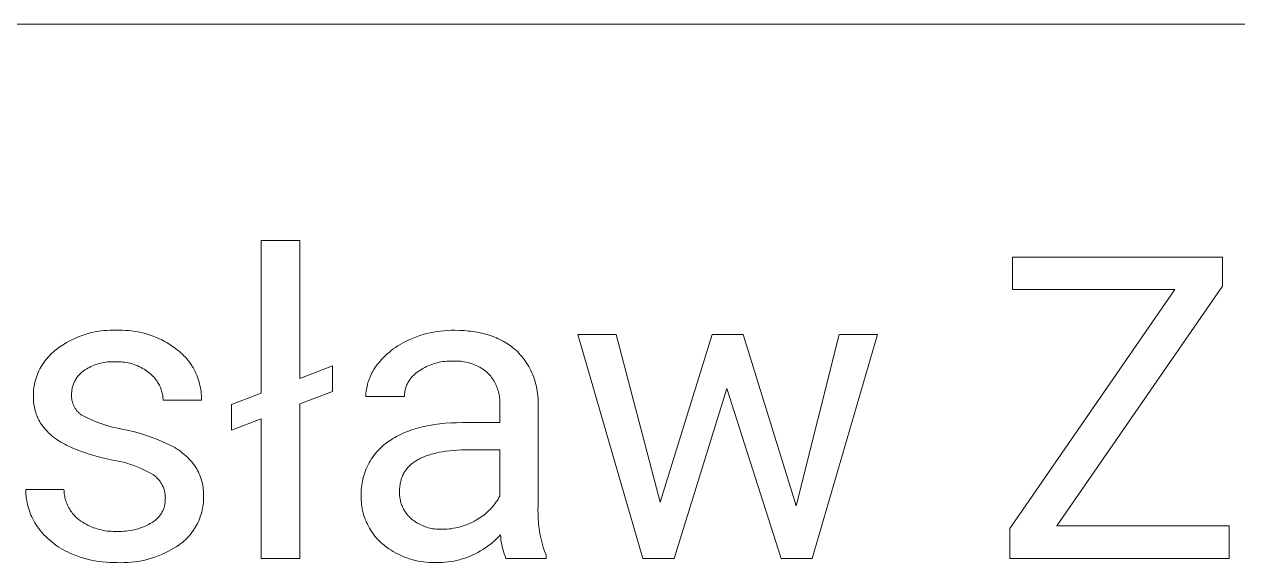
# Model space of a CAD drawing. Header units: millimetres. Extents: x 0 to 4468, y 0 to 3122.
# Drawn here: x 3385.7 to 3556.3, y 423.9 to 499.5 of the extents above; entities that cross this region are included whole.
import ezdxf

# ---------------------------------------------------------------- set-up
doc = ezdxf.new("R2010")
doc.units = ezdxf.units.MM
doc.header["$MEASUREMENT"] = 0
doc.layers.add('Domyślny', color=7, linetype='Continuous', true_color=0x000000)

msp = doc.modelspace()

# ---------------------------------------------------------------- linework, layer by layer
at = {"layer": 'Domyślny', "color": 18, "lineweight": 15, "true_color": 0x000000}
for p, q in [((4464.07, 499.5), (2779.7, 499.5)), ((3419.02, 447.7), (3419.02, 469.15)), ((3419.02, 469.15), (3424.42, 469.15)), ((3424.42, 469.15), (3424.42, 449.77)), ((3524.62, 462.26), (3524.62, 466.82)), ((3524.62, 466.82), (3554.12, 466.82)), ((3554.12, 466.82), (3554.12, 462.76)), ((3524.25, 428.7), (3547.43, 462.26)), ((3547.43, 462.26), (3524.62, 462.26)), ((3554.12, 462.76), (3530.84, 429.07)), ((3392.42, 455.22), (3392.8, 455.41)), ((3392.8, 455.41), (3393.19, 455.58)), ((3393.19, 455.58), (3393.59, 455.73)), ((3393.59, 455.73), (3393.99, 455.88)), ((3393.99, 455.88), (3394.4, 456.01)), ((3394.4, 456.01), (3394.81, 456.12)), ((3394.81, 456.12), (3395.22, 456.23)), ((3395.22, 456.23), (3395.64, 456.31)), ((3395.64, 456.31), (3396.06, 456.39)), ((3396.06, 456.39), (3396.48, 456.45)), ((3396.48, 456.45), (3396.91, 456.5)), ((3396.91, 456.5), (3397.33, 456.53)), ((3397.33, 456.53), (3397.76, 456.55)), ((3397.76, 456.55), (3398.19, 456.55)), ((3398.19, 456.55), (3398.61, 456.54)), ((3398.61, 456.54), (3399.05, 456.55)), ((3399.05, 456.55), (3399.5, 456.55)), ((3399.5, 456.55), (3399.94, 456.53)), ((3399.94, 456.53), (3400.38, 456.5)), ((3400.38, 456.5), (3400.82, 456.45)), ((3400.82, 456.45), (3401.26, 456.39)), ((3401.26, 456.39), (3401.69, 456.32)), ((3401.69, 456.32), (3402.13, 456.23)), ((3402.13, 456.23), (3402.55, 456.12)), ((3402.55, 456.12), (3402.98, 456)), ((3402.98, 456), (3403.4, 455.86)), ((3403.4, 455.86), (3403.82, 455.72)), ((3403.82, 455.72), (3404.23, 455.55)), ((3404.23, 455.55), (3404.63, 455.38)), ((3404.63, 455.38), (3405.03, 455.19)), ((3439.91, 455.26), (3440.37, 455.45)), ((3440.37, 455.45), (3440.83, 455.63)), ((3440.83, 455.63), (3441.3, 455.79)), ((3441.3, 455.79), (3441.78, 455.94)), ((3441.78, 455.94), (3442.26, 456.07)), ((3442.26, 456.07), (3442.75, 456.19)), ((3442.75, 456.19), (3443.24, 456.28)), ((3443.24, 456.28), (3443.73, 456.37)), ((3443.73, 456.37), (3444.22, 456.43)), ((3444.22, 456.43), (3444.72, 456.48)), ((3444.72, 456.48), (3445.22, 456.52)), ((3445.22, 456.52), (3445.72, 456.54)), ((3445.72, 456.54), (3446.21, 456.54)), ((3446.21, 456.54), (3446.88, 456.53)), ((3446.88, 456.53), (3447.53, 456.5)), ((3447.53, 456.5), (3447.85, 456.47)), ((3447.85, 456.47), (3448.17, 456.44)), ((3448.17, 456.44), (3448.48, 456.41)), ((3448.48, 456.41), (3448.78, 456.37)), ((3448.78, 456.37), (3449.08, 456.32)), ((3449.08, 456.32), (3449.38, 456.27)), ((3449.38, 456.27), (3449.67, 456.21)), ((3449.67, 456.21), (3449.96, 456.15)), ((3449.96, 456.15), (3450.24, 456.08)), ((3450.24, 456.08), (3450.52, 456.01)), ((3450.52, 456.01), (3450.79, 455.93)), ((3450.79, 455.93), (3451.06, 455.85)), ((3451.06, 455.85), (3451.32, 455.76)), ((3451.32, 455.76), (3451.58, 455.67)), ((3451.58, 455.67), (3451.83, 455.57)), ((3451.83, 455.57), (3452.08, 455.47)), ((3452.08, 455.47), (3452.33, 455.36)), ((3472.67, 424.51), (3463.53, 455.95)), ((3463.53, 455.95), (3468.89, 455.95)), ((3468.89, 455.95), (3475.08, 432.41)), ((3475.08, 432.41), (3482.4, 455.95)), ((3482.4, 455.95), (3486.73, 455.95)), ((3486.73, 455.95), (3494.2, 431.92)), ((3494.2, 431.92), (3500.24, 455.95)), ((3505.63, 455.95), (3496.46, 424.51)), ((3500.24, 455.95), (3505.63, 455.95)), ((3389.81, 453.51), (3390.03, 453.69)), ((3390.03, 453.69), (3390.25, 453.86)), ((3390.25, 453.86), (3390.59, 454.12)), ((3390.59, 454.12), (3390.94, 454.36)), ((3390.94, 454.36), (3391.3, 454.6)), ((3391.3, 454.6), (3391.66, 454.82)), ((3391.66, 454.82), (3392.04, 455.03)), ((3392.04, 455.03), (3392.42, 455.22)), ((3405.03, 455.19), (3405.43, 454.98)), ((3405.43, 454.98), (3405.81, 454.77)), ((3405.81, 454.77), (3406.19, 454.54)), ((3406.19, 454.54), (3406.56, 454.29)), ((3406.56, 454.29), (3406.92, 454.04)), ((3406.92, 454.04), (3407.27, 453.77)), ((3407.27, 453.77), (3407.51, 453.58)), ((3436.98, 453.44), (3437.28, 453.69)), ((3437.28, 453.69), (3437.58, 453.92)), ((3437.58, 453.92), (3437.9, 454.14)), ((3437.9, 454.14), (3438.21, 454.36)), ((3438.21, 454.36), (3438.54, 454.56)), ((3438.54, 454.56), (3438.87, 454.75)), ((3438.87, 454.75), (3439.21, 454.93)), ((3439.21, 454.93), (3439.56, 455.1)), ((3439.56, 455.1), (3439.91, 455.26)), ((3452.33, 455.36), (3452.57, 455.24)), ((3452.57, 455.24), (3452.81, 455.13)), ((3452.81, 455.13), (3453.04, 455)), ((3453.04, 455), (3453.27, 454.87)), ((3453.27, 454.87), (3453.49, 454.74)), ((3453.49, 454.74), (3453.71, 454.59)), ((3453.71, 454.59), (3453.92, 454.45)), ((3453.92, 454.45), (3454.13, 454.3)), ((3454.13, 454.3), (3454.33, 454.14)), ((3454.33, 454.14), (3454.53, 453.98)), ((3454.53, 453.98), (3454.73, 453.82)), ((3454.73, 453.82), (3454.97, 453.59)), ((3388.34, 451.83), (3388.49, 452.06)), ((3388.49, 452.06), (3388.66, 452.29)), ((3388.66, 452.29), (3388.84, 452.51)), ((3388.84, 452.51), (3389.02, 452.72)), ((3389.02, 452.72), (3389.21, 452.93)), ((3389.21, 452.93), (3389.4, 453.13)), ((3389.4, 453.13), (3389.6, 453.32)), ((3389.6, 453.32), (3389.81, 453.51)), ((3396.68, 451.98), (3396.45, 451.93)), ((3396.92, 452.03), (3396.68, 451.98)), ((3397.16, 452.07), (3396.92, 452.03)), ((3397.4, 452.1), (3397.16, 452.07)), ((3397.64, 452.12), (3397.4, 452.1)), ((3397.89, 452.13), (3397.64, 452.12)), ((3398.13, 452.13), (3397.89, 452.13)), ((3398.37, 452.13), (3398.13, 452.13)), ((3398.61, 452.12), (3398.37, 452.13)), ((3398.86, 452.13), (3398.61, 452.12)), ((3399.1, 452.12), (3398.86, 452.13)), ((3399.34, 452.11), (3399.1, 452.12)), ((3399.58, 452.09), (3399.34, 452.11)), ((3399.82, 452.06), (3399.58, 452.09)), ((3400.06, 452.02), (3399.82, 452.06)), ((3400.3, 451.98), (3400.06, 452.02)), ((3400.54, 451.92), (3400.3, 451.98)), ((3407.51, 453.58), (3407.73, 453.39)), ((3407.73, 453.39), (3407.95, 453.18)), ((3407.95, 453.18), (3408.16, 452.97)), ((3408.16, 452.97), (3408.37, 452.75)), ((3408.37, 452.75), (3408.56, 452.53)), ((3408.56, 452.53), (3408.75, 452.29)), ((3408.75, 452.29), (3408.93, 452.05)), ((3408.93, 452.05), (3409.11, 451.81)), ((3435.38, 451.79), (3435.63, 452.09)), ((3435.63, 452.09), (3435.88, 452.38)), ((3435.88, 452.38), (3436.14, 452.66)), ((3436.14, 452.66), (3436.41, 452.93)), ((3436.41, 452.93), (3436.69, 453.19)), ((3436.69, 453.19), (3436.98, 453.44)), ((3443.75, 451.99), (3443.49, 451.92)), ((3444.02, 452.05), (3443.75, 451.99)), ((3444.28, 452.1), (3444.02, 452.05)), ((3444.55, 452.14), (3444.28, 452.1)), ((3444.82, 452.17), (3444.55, 452.14)), ((3445.09, 452.2), (3444.82, 452.17)), ((3445.36, 452.21), (3445.09, 452.2)), ((3445.63, 452.21), (3445.36, 452.21)), ((3445.9, 452.21), (3445.63, 452.21)), ((3446.14, 452.22), (3445.9, 452.21)), ((3446.37, 452.22), (3446.14, 452.22)), ((3446.6, 452.22), (3446.37, 452.22)), ((3446.84, 452.21), (3446.6, 452.22)), ((3447.07, 452.19), (3446.84, 452.21)), ((3447.3, 452.16), (3447.07, 452.19)), ((3447.53, 452.13), (3447.3, 452.16)), ((3447.76, 452.08), (3447.53, 452.13)), ((3447.99, 452.03), (3447.76, 452.08)), ((3448.22, 451.97), (3447.99, 452.03)), ((3448.44, 451.9), (3448.22, 451.97)), ((3454.97, 453.59), (3455.21, 453.35)), ((3455.21, 453.35), (3455.43, 453.1)), ((3455.43, 453.1), (3455.65, 452.85)), ((3455.65, 452.85), (3455.86, 452.58)), ((3455.86, 452.58), (3456.06, 452.32)), ((3456.06, 452.32), (3456.26, 452.04)), ((3456.26, 452.04), (3456.44, 451.76)), ((3387.46, 450.08), (3387.56, 450.34)), ((3387.56, 450.34), (3387.67, 450.6)), ((3387.67, 450.6), (3387.78, 450.86)), ((3387.78, 450.86), (3387.91, 451.11)), ((3387.91, 451.11), (3388.04, 451.35)), ((3388.04, 451.35), (3388.19, 451.6)), ((3388.19, 451.6), (3388.34, 451.83)), ((3393.41, 450.29), (3393.32, 450.18)), ((3393.5, 450.39), (3393.41, 450.29)), ((3393.6, 450.49), (3393.5, 450.39)), ((3393.71, 450.58), (3393.6, 450.49)), ((3393.81, 450.67), (3393.71, 450.58)), ((3393.92, 450.76), (3393.81, 450.67)), ((3394.03, 450.84), (3393.92, 450.76)), ((3394.23, 450.98), (3394.03, 450.84)), ((3394.44, 451.1), (3394.23, 450.98)), ((3394.65, 451.23), (3394.44, 451.1)), ((3394.86, 451.34), (3394.65, 451.23)), ((3395.08, 451.45), (3394.86, 451.34)), ((3395.3, 451.55), (3395.08, 451.45)), ((3395.52, 451.64), (3395.3, 451.55)), ((3395.75, 451.72), (3395.52, 451.64)), ((3395.98, 451.8), (3395.75, 451.72)), ((3396.21, 451.87), (3395.98, 451.8)), ((3396.45, 451.93), (3396.21, 451.87)), ((3400.77, 451.86), (3400.54, 451.92)), ((3401, 451.79), (3400.77, 451.86)), ((3401.23, 451.71), (3401, 451.79)), ((3401.46, 451.62), (3401.23, 451.71)), ((3401.68, 451.53), (3401.46, 451.62)), ((3401.9, 451.43), (3401.68, 451.53)), ((3402.12, 451.32), (3401.9, 451.43)), ((3402.33, 451.2), (3402.12, 451.32)), ((3402.54, 451.08), (3402.33, 451.2)), ((3402.75, 450.95), (3402.54, 451.08)), ((3402.95, 450.81), (3402.75, 450.95)), ((3403.14, 450.67), (3402.95, 450.81)), ((3403.33, 450.51), (3403.14, 450.67)), ((3403.46, 450.41), (3403.33, 450.51)), ((3403.59, 450.3), (3403.46, 450.41)), ((3403.71, 450.18), (3403.59, 450.3)), ((3409.11, 451.81), (3409.27, 451.56)), ((3409.27, 451.56), (3409.43, 451.3)), ((3409.43, 451.3), (3409.57, 451.04)), ((3409.57, 451.04), (3409.71, 450.77)), ((3409.71, 450.77), (3409.84, 450.5)), ((3409.84, 450.5), (3409.96, 450.23)), ((3424.42, 449.77), (3429.02, 451.54)), ((3429.02, 451.54), (3429.02, 447.97)), ((3434.35, 450.11), (3434.46, 450.34)), ((3434.46, 450.34), (3434.57, 450.56)), ((3434.57, 450.56), (3434.69, 450.77)), ((3434.69, 450.77), (3434.81, 450.99)), ((3434.81, 450.99), (3434.94, 451.2)), ((3434.94, 451.2), (3435.08, 451.4)), ((3435.08, 451.4), (3435.23, 451.6)), ((3435.23, 451.6), (3435.38, 451.79)), ((3440.5, 450.31), (3440.4, 450.21)), ((3440.61, 450.4), (3440.5, 450.31)), ((3440.72, 450.5), (3440.61, 450.4)), ((3440.83, 450.59), (3440.72, 450.5)), ((3440.95, 450.67), (3440.83, 450.59)), ((3441.07, 450.75), (3440.95, 450.67)), ((3441.29, 450.9), (3441.07, 450.75)), ((3441.52, 451.05), (3441.29, 450.9)), ((3441.75, 451.19), (3441.52, 451.05)), ((3441.99, 451.32), (3441.75, 451.19)), ((3442.23, 451.44), (3441.99, 451.32)), ((3442.47, 451.55), (3442.23, 451.44)), ((3442.72, 451.66), (3442.47, 451.55)), ((3442.98, 451.76), (3442.72, 451.66)), ((3443.23, 451.84), (3442.98, 451.76)), ((3443.49, 451.92), (3443.23, 451.84)), ((3448.66, 451.83), (3448.44, 451.9)), ((3448.88, 451.75), (3448.66, 451.83)), ((3449.1, 451.66), (3448.88, 451.75)), ((3449.31, 451.56), (3449.1, 451.66)), ((3449.52, 451.46), (3449.31, 451.56)), ((3449.73, 451.35), (3449.52, 451.46)), ((3449.93, 451.23), (3449.73, 451.35)), ((3450.13, 451.11), (3449.93, 451.23)), ((3450.32, 450.97), (3450.13, 451.11)), ((3450.51, 450.84), (3450.32, 450.97)), ((3450.69, 450.69), (3450.51, 450.84)), ((3450.87, 450.54), (3450.69, 450.69)), ((3451.01, 450.39), (3450.87, 450.54)), ((3451.15, 450.24), (3451.01, 450.39)), ((3456.44, 451.76), (3456.61, 451.47)), ((3456.61, 451.47), (3456.78, 451.18)), ((3456.78, 451.18), (3456.93, 450.88)), ((3456.93, 450.88), (3457.07, 450.57)), ((3457.07, 450.57), (3457.2, 450.27)), ((3457.2, 450.27), (3457.32, 449.95)), ((3387.07, 448.45), (3387.11, 448.73)), ((3387.11, 448.73), (3387.16, 449)), ((3387.16, 449), (3387.22, 449.27)), ((3387.22, 449.27), (3387.29, 449.55)), ((3387.29, 449.55), (3387.37, 449.81)), ((3387.37, 449.81), (3387.46, 450.08)), ((3392.49, 448.59), (3392.46, 448.46)), ((3392.53, 448.73), (3392.49, 448.59)), ((3392.57, 448.86), (3392.53, 448.73)), ((3392.62, 448.99), (3392.57, 448.86)), ((3392.67, 449.12), (3392.62, 448.99)), ((3392.72, 449.25), (3392.67, 449.12)), ((3392.78, 449.37), (3392.72, 449.25)), ((3392.85, 449.5), (3392.78, 449.37)), ((3392.92, 449.62), (3392.85, 449.5)), ((3392.99, 449.74), (3392.92, 449.62)), ((3393.06, 449.85), (3392.99, 449.74)), ((3393.15, 449.96), (3393.06, 449.85)), ((3393.23, 450.08), (3393.15, 449.96)), ((3393.32, 450.18), (3393.23, 450.08)), ((3403.83, 450.07), (3403.71, 450.18)), ((3403.95, 449.94), (3403.83, 450.07)), ((3404.06, 449.82), (3403.95, 449.94)), ((3404.17, 449.69), (3404.06, 449.82)), ((3404.27, 449.55), (3404.17, 449.69)), ((3404.37, 449.42), (3404.27, 449.55)), ((3404.46, 449.27), (3404.37, 449.42)), ((3404.55, 449.13), (3404.46, 449.27)), ((3404.63, 448.98), (3404.55, 449.13)), ((3404.71, 448.83), (3404.63, 448.98)), ((3404.78, 448.68), (3404.71, 448.83)), ((3404.85, 448.53), (3404.78, 448.68)), ((3409.96, 450.23), (3410.07, 449.95)), ((3410.07, 449.95), (3410.17, 449.67)), ((3410.17, 449.67), (3410.26, 449.38)), ((3410.26, 449.38), (3410.34, 449.09)), ((3410.34, 449.09), (3410.41, 448.8)), ((3410.41, 448.8), (3410.47, 448.51)), ((3433.84, 448.47), (3433.89, 448.71)), ((3433.89, 448.71), (3433.95, 448.95)), ((3433.95, 448.95), (3434.01, 449.19)), ((3434.01, 449.19), (3434.09, 449.42)), ((3434.09, 449.42), (3434.17, 449.66)), ((3434.17, 449.66), (3434.26, 449.89)), ((3434.26, 449.89), (3434.35, 450.11)), ((3439.39, 448.65), (3439.34, 448.51)), ((3439.44, 448.78), (3439.39, 448.65)), ((3439.5, 448.91), (3439.44, 448.78)), ((3439.56, 449.04), (3439.5, 448.91)), ((3439.63, 449.17), (3439.56, 449.04)), ((3439.7, 449.3), (3439.63, 449.17)), ((3439.77, 449.42), (3439.7, 449.3)), ((3439.85, 449.54), (3439.77, 449.42)), ((3439.93, 449.66), (3439.85, 449.54)), ((3440.01, 449.78), (3439.93, 449.66)), ((3440.1, 449.89), (3440.01, 449.78)), ((3440.2, 450), (3440.1, 449.89)), ((3440.29, 450.11), (3440.2, 450)), ((3440.4, 450.21), (3440.29, 450.11)), ((3451.28, 450.08), (3451.15, 450.24)), ((3451.4, 449.91), (3451.28, 450.08)), ((3451.52, 449.74), (3451.4, 449.91)), ((3451.63, 449.57), (3451.52, 449.74)), ((3451.74, 449.4), (3451.63, 449.57)), ((3451.84, 449.22), (3451.74, 449.4)), ((3451.93, 449.03), (3451.84, 449.22)), ((3452.02, 448.85), (3451.93, 449.03)), ((3452.1, 448.66), (3452.02, 448.85)), ((3452.17, 448.47), (3452.1, 448.66)), ((3457.32, 449.95), (3457.43, 449.64)), ((3457.43, 449.64), (3457.53, 449.31)), ((3457.53, 449.31), (3457.62, 448.99)), ((3457.62, 448.99), (3457.7, 448.66)), ((3457.7, 448.66), (3457.77, 448.34)), ((3386.99, 447.33), (3387, 447.61)), ((3386.99, 447.09), (3386.99, 447.33)), ((3386.99, 446.86), (3386.99, 447.09)), ((3387.01, 446.62), (3386.99, 446.86)), ((3387, 447.61), (3387.01, 447.89)), ((3387.01, 447.89), (3387.03, 448.17)), ((3387.03, 448.17), (3387.07, 448.45)), ((3392.37, 447.77), (3392.36, 447.63)), ((3392.36, 447.63), (3392.36, 447.49)), ((3392.36, 447.49), (3392.36, 447.38)), ((3392.36, 447.38), (3392.36, 447.27)), ((3392.36, 447.27), (3392.36, 447.16)), ((3392.36, 447.16), (3392.37, 447.04)), ((3392.38, 447.91), (3392.37, 447.77)), ((3392.37, 447.04), (3392.38, 446.93)), ((3392.39, 448.05), (3392.38, 447.91)), ((3392.38, 446.93), (3392.4, 446.82)), ((3392.41, 448.19), (3392.39, 448.05)), ((3392.43, 448.32), (3392.41, 448.19)), ((3392.46, 448.46), (3392.43, 448.32)), ((3404.91, 448.37), (3404.85, 448.53)), ((3404.97, 448.21), (3404.91, 448.37)), ((3405.02, 448.05), (3404.97, 448.21)), ((3405.06, 447.89), (3405.02, 448.05)), ((3405.1, 447.72), (3405.06, 447.89)), ((3405.14, 447.56), (3405.1, 447.72)), ((3405.17, 447.39), (3405.14, 447.56)), ((3405.19, 447.22), (3405.17, 447.39)), ((3405.2, 447.06), (3405.19, 447.22)), ((3405.21, 446.89), (3405.2, 447.06)), ((3405.22, 446.72), (3405.21, 446.89)), ((3410.47, 448.51), (3410.52, 448.21)), ((3410.52, 448.21), (3410.56, 447.92)), ((3410.56, 447.92), (3410.59, 447.62)), ((3410.59, 447.62), (3410.61, 447.32)), ((3410.61, 447.32), (3410.62, 447.02)), ((3410.62, 447.02), (3410.62, 446.72)), ((3414.82, 446.11), (3419.02, 447.7)), ((3429.02, 447.97), (3424.42, 446.2)), ((3433.72, 447.49), (3433.74, 447.73)), ((3433.72, 447.24), (3433.72, 447.49)), ((3439.13, 447.24), (3433.72, 447.24)), ((3433.74, 447.73), (3433.77, 447.98)), ((3433.77, 447.98), (3433.8, 448.22)), ((3433.8, 448.22), (3433.84, 448.47)), ((3439.14, 447.38), (3439.13, 447.24)), ((3439.15, 447.53), (3439.14, 447.38)), ((3439.16, 447.67), (3439.15, 447.53)), ((3439.18, 447.81), (3439.16, 447.67)), ((3439.2, 447.95), (3439.18, 447.81)), ((3439.23, 448.1), (3439.2, 447.95)), ((3439.26, 448.24), (3439.23, 448.1)), ((3439.3, 448.37), (3439.26, 448.24)), ((3439.34, 448.51), (3439.3, 448.37)), ((3452.24, 448.27), (3452.17, 448.47)), ((3452.31, 448.08), (3452.24, 448.27)), ((3452.36, 447.88), (3452.31, 448.08)), ((3452.41, 447.68), (3452.36, 447.88)), ((3452.45, 447.48), (3452.41, 447.68)), ((3452.49, 447.28), (3452.45, 447.48)), ((3452.52, 447.07), (3452.49, 447.28)), ((3452.54, 446.87), (3452.52, 447.07)), ((3452.55, 446.66), (3452.54, 446.87)), ((3457.77, 448.34), (3457.82, 448)), ((3457.82, 448), (3457.86, 447.67)), ((3457.86, 447.67), (3457.9, 447.34)), ((3457.9, 447.34), (3457.92, 447)), ((3457.92, 447), (3457.93, 446.67)), ((3484.47, 448.35), (3477.03, 424.51)), ((3492.1, 424.51), (3484.47, 448.35)), ((3387.03, 446.39), (3387.01, 446.62)), ((3387.06, 446.16), (3387.03, 446.39)), ((3387.09, 445.92), (3387.06, 446.16)), ((3387.14, 445.69), (3387.09, 445.92)), ((3387.19, 445.46), (3387.14, 445.69)), ((3387.25, 445.23), (3387.19, 445.46)), ((3387.32, 445.01), (3387.25, 445.23)), ((3392.4, 446.82), (3392.42, 446.71)), ((3392.42, 446.71), (3392.44, 446.6)), ((3392.44, 446.6), (3392.47, 446.49)), ((3392.47, 446.49), (3392.5, 446.38)), ((3392.5, 446.38), (3392.53, 446.28)), ((3392.53, 446.28), (3392.57, 446.17)), ((3392.57, 446.17), (3392.61, 446.07)), ((3392.61, 446.07), (3392.66, 445.96)), ((3392.66, 445.96), (3392.71, 445.86)), ((3392.71, 445.86), (3392.76, 445.76)), ((3392.76, 445.76), (3392.82, 445.67)), ((3392.82, 445.67), (3392.87, 445.57)), ((3392.87, 445.57), (3392.94, 445.48)), ((3392.94, 445.48), (3393, 445.39)), ((3393, 445.39), (3393.07, 445.3)), ((3393.07, 445.3), (3393.14, 445.21)), ((3393.14, 445.21), (3393.22, 445.13)), ((3393.22, 445.13), (3393.3, 445.05)), ((3410.62, 446.72), (3405.22, 446.72)), ((3414.82, 442.54), (3414.82, 446.11)), ((3424.42, 446.2), (3424.42, 424.52)), ((3452.56, 446.46), (3452.55, 446.66)), ((3452.55, 446.05), (3452.56, 446.25)), ((3452.55, 443.58), (3452.55, 446.05)), ((3452.56, 446.25), (3452.56, 446.46)), ((3457.93, 446.67), (3457.93, 446.33)), ((3457.93, 446.33), (3457.93, 431.87)), ((3387.39, 444.79), (3387.32, 445.01)), ((3387.48, 444.57), (3387.39, 444.79)), ((3387.57, 444.35), (3387.48, 444.57)), ((3387.66, 444.13), (3387.57, 444.35)), ((3387.77, 443.92), (3387.66, 444.13)), ((3387.88, 443.71), (3387.77, 443.92)), ((3388, 443.51), (3387.88, 443.71)), ((3388.12, 443.31), (3388, 443.51)), ((3393.3, 445.05), (3393.38, 444.97)), ((3393.38, 444.97), (3393.46, 444.89)), ((3393.46, 444.89), (3393.54, 444.82)), ((3393.54, 444.82), (3393.63, 444.75)), ((3393.63, 444.75), (3393.72, 444.69)), ((3393.72, 444.69), (3393.82, 444.62)), ((3393.82, 444.62), (3393.91, 444.56)), ((3393.91, 444.56), (3394.44, 444.3)), ((3394.44, 444.3), (3394.97, 444.05)), ((3394.97, 444.05), (3395.51, 443.81)), ((3395.51, 443.81), (3396.06, 443.6)), ((3396.06, 443.6), (3396.61, 443.4)), ((3419.02, 444.13), (3414.82, 442.54)), ((3419.02, 424.52), (3419.02, 444.13)), ((3444.12, 443.41), (3444.89, 443.48)), ((3444.89, 443.48), (3445.67, 443.54)), ((3445.67, 443.54), (3446.48, 443.57)), ((3446.48, 443.57), (3447.32, 443.58)), ((3447.32, 443.58), (3452.55, 443.58)), ((3388.31, 443.07), (3388.12, 443.31)), ((3388.51, 442.83), (3388.31, 443.07)), ((3388.71, 442.6), (3388.51, 442.83)), ((3388.92, 442.37), (3388.71, 442.6)), ((3389.14, 442.15), (3388.92, 442.37)), ((3389.36, 441.94), (3389.14, 442.15)), ((3389.59, 441.74), (3389.36, 441.94)), ((3389.83, 441.54), (3389.59, 441.74)), ((3396.61, 443.4), (3397.17, 443.22)), ((3397.17, 443.22), (3397.74, 443.05)), ((3397.74, 443.05), (3398.31, 442.91)), ((3398.31, 442.91), (3398.88, 442.78)), ((3398.88, 442.78), (3399.46, 442.67)), ((3399.46, 442.67), (3400.42, 442.46)), ((3400.42, 442.46), (3401.38, 442.22)), ((3401.38, 442.22), (3402.32, 441.94)), ((3402.32, 441.94), (3403.26, 441.63)), ((3438.04, 441.64), (3438.31, 441.78)), ((3438.31, 441.78), (3438.58, 441.91)), ((3438.58, 441.91), (3438.86, 442.04)), ((3438.86, 442.04), (3439.15, 442.17)), ((3439.15, 442.17), (3439.44, 442.28)), ((3439.44, 442.28), (3439.73, 442.4)), ((3439.73, 442.4), (3440.03, 442.51)), ((3440.03, 442.51), (3440.34, 442.61)), ((3440.34, 442.61), (3440.66, 442.71)), ((3440.66, 442.71), (3440.98, 442.8)), ((3440.98, 442.8), (3441.3, 442.89)), ((3441.3, 442.89), (3441.63, 442.97)), ((3441.63, 442.97), (3441.97, 443.05)), ((3441.97, 443.05), (3442.32, 443.12)), ((3442.32, 443.12), (3442.67, 443.19)), ((3442.67, 443.19), (3443.38, 443.31)), ((3443.38, 443.31), (3444.12, 443.41)), ((3390.08, 441.36), (3389.83, 441.54)), ((3390.33, 441.18), (3390.08, 441.36)), ((3390.58, 441.01), (3390.33, 441.18)), ((3390.85, 440.84), (3390.58, 441.01)), ((3391.11, 440.69), (3390.85, 440.84)), ((3391.39, 440.55), (3391.11, 440.69)), ((3391.66, 440.41), (3391.39, 440.55)), ((3392.44, 440.06), (3391.66, 440.41)), ((3393.23, 439.73), (3392.44, 440.06)), ((3403.26, 441.63), (3404.18, 441.3)), ((3404.18, 441.3), (3405.09, 440.93)), ((3405.09, 440.93), (3405.99, 440.53)), ((3405.99, 440.53), (3406.28, 440.39)), ((3406.28, 440.39), (3406.57, 440.24)), ((3406.57, 440.24), (3406.85, 440.09)), ((3406.85, 440.09), (3407.12, 439.92)), ((3435.64, 439.87), (3435.85, 440.08)), ((3435.85, 440.08), (3436.08, 440.29)), ((3436.08, 440.29), (3436.31, 440.49)), ((3436.31, 440.49), (3436.55, 440.67)), ((3436.55, 440.67), (3436.8, 440.86)), ((3436.8, 440.86), (3437.03, 441.02)), ((3437.03, 441.02), (3437.28, 441.18)), ((3437.28, 441.18), (3437.53, 441.34)), ((3437.53, 441.34), (3437.78, 441.49)), ((3437.78, 441.49), (3438.04, 441.64)), ((3394.03, 439.43), (3393.23, 439.73)), ((3394.84, 439.16), (3394.03, 439.43)), ((3395.66, 438.91), (3394.84, 439.16)), ((3396.48, 438.68), (3395.66, 438.91)), ((3397.31, 438.48), (3396.48, 438.68)), ((3398.15, 438.31), (3397.31, 438.48)), ((3398.66, 438.23), (3398.15, 438.31)), ((3407.12, 439.92), (3407.39, 439.74)), ((3407.39, 439.74), (3407.65, 439.55)), ((3407.65, 439.55), (3407.91, 439.36)), ((3407.91, 439.36), (3408.16, 439.16)), ((3408.16, 439.16), (3408.4, 438.94)), ((3408.4, 438.94), (3408.63, 438.72)), ((3408.63, 438.72), (3408.86, 438.5)), ((3408.86, 438.5), (3409.08, 438.26)), ((3434.33, 438.19), (3434.49, 438.45)), ((3434.49, 438.45), (3434.66, 438.7)), ((3434.66, 438.7), (3434.84, 438.95)), ((3434.84, 438.95), (3435.03, 439.19)), ((3435.03, 439.19), (3435.22, 439.42)), ((3435.22, 439.42), (3435.43, 439.65)), ((3435.43, 439.65), (3435.64, 439.87)), ((3440.93, 438.32), (3440.77, 438.23)), ((3441.08, 438.41), (3440.93, 438.32)), ((3441.24, 438.5), (3441.08, 438.41)), ((3441.41, 438.58), (3441.24, 438.5)), ((3441.58, 438.66), (3441.41, 438.58)), ((3441.76, 438.74), (3441.58, 438.66)), ((3441.94, 438.81), (3441.76, 438.74)), ((3442.12, 438.88), (3441.94, 438.81)), ((3442.31, 438.95), (3442.12, 438.88)), ((3442.51, 439.02), (3442.31, 438.95)), ((3442.71, 439.08), (3442.51, 439.02)), ((3442.91, 439.15), (3442.71, 439.08)), ((3443.12, 439.2), (3442.91, 439.15)), ((3443.34, 439.26), (3443.12, 439.2)), ((3443.56, 439.31), (3443.34, 439.26)), ((3444.01, 439.41), (3443.56, 439.31)), ((3444.49, 439.49), (3444.01, 439.41)), ((3444.98, 439.57), (3444.49, 439.49)), ((3445.49, 439.63), (3444.98, 439.57)), ((3446.02, 439.68), (3445.49, 439.63)), ((3446.57, 439.72), (3446.02, 439.68)), ((3447.14, 439.75), (3446.57, 439.72)), ((3447.73, 439.76), (3447.14, 439.75)), ((3448.34, 439.77), (3447.73, 439.76)), ((3452.55, 439.77), (3448.34, 439.77)), ((3452.55, 433.31), (3452.55, 439.77)), ((3399.16, 438.13), (3398.66, 438.23)), ((3399.65, 438.01), (3399.16, 438.13)), ((3400.15, 437.87), (3399.65, 438.01)), ((3400.63, 437.72), (3400.15, 437.87)), ((3401.12, 437.56), (3400.63, 437.72)), ((3401.59, 437.38), (3401.12, 437.56)), ((3402.07, 437.18), (3401.59, 437.38)), ((3402.53, 436.97), (3402.07, 437.18)), ((3402.99, 436.74), (3402.53, 436.97)), ((3403.44, 436.5), (3402.99, 436.74)), ((3409.08, 438.26), (3409.29, 438.02)), ((3409.29, 438.02), (3409.49, 437.77)), ((3409.49, 437.77), (3409.68, 437.51)), ((3409.68, 437.51), (3409.82, 437.3)), ((3409.82, 437.3), (3409.95, 437.08)), ((3409.95, 437.08), (3410.07, 436.86)), ((3410.07, 436.86), (3410.18, 436.64)), ((3410.18, 436.64), (3410.29, 436.41)), ((3433.56, 436.53), (3433.66, 436.82)), ((3433.66, 436.82), (3433.78, 437.1)), ((3433.78, 437.1), (3433.9, 437.38)), ((3433.9, 437.38), (3434.04, 437.66)), ((3434.04, 437.66), (3434.18, 437.92)), ((3434.18, 437.92), (3434.33, 438.19)), ((3439.16, 436.65), (3439.12, 436.58)), ((3439.2, 436.71), (3439.16, 436.65)), ((3439.24, 436.78), (3439.2, 436.71)), ((3439.28, 436.84), (3439.24, 436.78)), ((3439.33, 436.91), (3439.28, 436.84)), ((3439.38, 436.97), (3439.33, 436.91)), ((3439.42, 437.03), (3439.38, 436.97)), ((3439.47, 437.09), (3439.42, 437.03)), ((3439.52, 437.15), (3439.47, 437.09)), ((3439.63, 437.27), (3439.52, 437.15)), ((3439.73, 437.39), (3439.63, 437.27)), ((3439.85, 437.51), (3439.73, 437.39)), ((3439.96, 437.62), (3439.85, 437.51)), ((3440.09, 437.73), (3439.96, 437.62)), ((3440.22, 437.83), (3440.09, 437.73)), ((3440.35, 437.94), (3440.22, 437.83)), ((3440.48, 438.04), (3440.35, 437.94)), ((3440.63, 438.13), (3440.48, 438.04)), ((3440.77, 438.23), (3440.63, 438.13)), ((3403.88, 436.24), (3403.44, 436.5)), ((3403.99, 436.16), (3403.88, 436.24)), ((3404.09, 436.08), (3403.99, 436.16)), ((3404.2, 435.99), (3404.09, 436.08)), ((3404.3, 435.9), (3404.2, 435.99)), ((3404.39, 435.8), (3404.3, 435.9)), ((3404.49, 435.71), (3404.39, 435.8)), ((3404.58, 435.6), (3404.49, 435.71)), ((3404.66, 435.5), (3404.58, 435.6)), ((3404.75, 435.39), (3404.66, 435.5)), ((3404.83, 435.28), (3404.75, 435.39)), ((3404.9, 435.17), (3404.83, 435.28)), ((3404.97, 435.05), (3404.9, 435.17)), ((3405.04, 434.94), (3404.97, 435.05)), ((3405.1, 434.82), (3405.04, 434.94)), ((3410.29, 436.41), (3410.39, 436.18)), ((3410.39, 436.18), (3410.48, 435.94)), ((3410.48, 435.94), (3410.56, 435.7)), ((3410.56, 435.7), (3410.63, 435.46)), ((3410.63, 435.46), (3410.7, 435.22)), ((3410.7, 435.22), (3410.75, 434.97)), ((3410.75, 434.97), (3410.8, 434.73)), ((3433.14, 434.76), (3433.18, 435.06)), ((3433.18, 435.06), (3433.24, 435.36)), ((3433.24, 435.36), (3433.3, 435.66)), ((3433.3, 435.66), (3433.38, 435.95)), ((3433.38, 435.95), (3433.46, 436.25)), ((3433.46, 436.25), (3433.56, 436.53)), ((3438.55, 435.01), (3438.52, 434.85)), ((3438.58, 435.18), (3438.55, 435.01)), ((3438.62, 435.34), (3438.58, 435.18)), ((3438.66, 435.49), (3438.62, 435.34)), ((3438.7, 435.65), (3438.66, 435.49)), ((3438.75, 435.8), (3438.7, 435.65)), ((3438.81, 435.95), (3438.75, 435.8)), ((3438.84, 436.02), (3438.81, 435.95)), ((3438.87, 436.09), (3438.84, 436.02)), ((3438.9, 436.16), (3438.87, 436.09)), ((3438.93, 436.23), (3438.9, 436.16)), ((3438.97, 436.3), (3438.93, 436.23)), ((3439, 436.37), (3438.97, 436.3)), ((3439.04, 436.44), (3439, 436.37)), ((3439.08, 436.51), (3439.04, 436.44)), ((3439.12, 436.58), (3439.08, 436.51)), ((3385.93, 433.88), (3385.92, 434.19)), ((3385.92, 434.19), (3391.29, 434.19)), ((3385.94, 433.58), (3385.93, 433.88)), ((3385.97, 433.27), (3385.94, 433.58)), ((3386, 432.97), (3385.97, 433.27)), ((3391.29, 434.19), (3391.3, 434)), ((3391.3, 434), (3391.31, 433.81)), ((3391.31, 433.81), (3391.33, 433.62)), ((3391.33, 433.62), (3391.36, 433.43)), ((3391.36, 433.43), (3391.39, 433.24)), ((3391.39, 433.24), (3391.43, 433.06)), ((3405.16, 434.7), (3405.1, 434.82)), ((3405.22, 434.57), (3405.16, 434.7)), ((3405.27, 434.45), (3405.22, 434.57)), ((3405.32, 434.32), (3405.27, 434.45)), ((3405.36, 434.19), (3405.32, 434.32)), ((3405.4, 434.06), (3405.36, 434.19)), ((3405.43, 433.93), (3405.4, 434.06)), ((3405.46, 433.8), (3405.43, 433.93)), ((3405.48, 433.66), (3405.46, 433.8)), ((3405.5, 433.53), (3405.48, 433.66)), ((3405.52, 433.39), (3405.5, 433.53)), ((3405.53, 433.26), (3405.52, 433.39)), ((3405.53, 433.12), (3405.53, 433.26)), ((3410.8, 434.73), (3410.84, 434.48)), ((3410.84, 434.48), (3410.87, 434.23)), ((3410.87, 434.23), (3410.89, 433.98)), ((3410.89, 433.98), (3410.9, 433.73)), ((3410.9, 433.73), (3410.91, 433.48)), ((3410.91, 433.48), (3410.9, 433.22)), ((3410.9, 433.22), (3410.9, 432.94)), ((3433.07, 433.85), (3433.08, 434.15)), ((3433.07, 433.54), (3433.07, 433.85)), ((3433.08, 433.24), (3433.07, 433.54)), ((3433.07, 432.95), (3433.08, 433.24)), ((3433.08, 434.15), (3433.11, 434.46)), ((3433.11, 434.46), (3433.14, 434.76)), ((3438.47, 434.16), (3438.46, 433.98)), ((3438.46, 433.98), (3438.46, 433.82)), ((3438.46, 433.82), (3438.46, 433.65)), ((3438.46, 433.65), (3438.46, 433.49)), ((3438.46, 433.49), (3438.47, 433.32)), ((3438.48, 434.51), (3438.47, 434.34)), ((3438.47, 434.34), (3438.47, 434.16)), ((3438.47, 433.32), (3438.49, 433.16)), ((3438.5, 434.68), (3438.48, 434.51)), ((3438.52, 434.85), (3438.5, 434.68)), ((3452.43, 433.08), (3452.55, 433.31)), ((3386.05, 432.66), (3386, 432.97)), ((3386.1, 432.36), (3386.05, 432.66)), ((3386.17, 432.06), (3386.1, 432.36)), ((3386.25, 431.76), (3386.17, 432.06)), ((3386.33, 431.47), (3386.25, 431.76)), ((3391.43, 433.06), (3391.48, 432.87)), ((3391.48, 432.87), (3391.53, 432.69)), ((3391.53, 432.69), (3391.59, 432.51)), ((3391.59, 432.51), (3391.65, 432.33)), ((3391.65, 432.33), (3391.72, 432.15)), ((3391.72, 432.15), (3391.8, 431.97)), ((3391.8, 431.97), (3391.88, 431.8)), ((3391.88, 431.8), (3391.97, 431.63)), ((3391.97, 431.63), (3392.07, 431.47)), ((3405.27, 431.43), (3405.32, 431.55)), ((3405.32, 431.55), (3405.36, 431.68)), ((3405.36, 431.68), (3405.4, 431.81)), ((3405.4, 431.81), (3405.43, 431.93)), ((3405.43, 431.93), (3405.46, 432.06)), ((3405.46, 432.06), (3405.48, 432.19)), ((3405.48, 432.19), (3405.5, 432.32)), ((3405.5, 432.32), (3405.52, 432.46)), ((3405.52, 432.46), (3405.53, 432.59)), ((3405.54, 432.99), (3405.53, 433.12)), ((3405.53, 432.85), (3405.54, 432.99)), ((3405.53, 432.72), (3405.53, 432.85)), ((3405.53, 432.59), (3405.53, 432.72)), ((3410.77, 431.55), (3410.71, 431.28)), ((3410.81, 431.83), (3410.77, 431.55)), ((3410.85, 432.1), (3410.81, 431.83)), ((3410.88, 432.38), (3410.85, 432.1)), ((3410.9, 432.66), (3410.88, 432.38)), ((3410.9, 432.94), (3410.9, 432.66)), ((3433.08, 432.66), (3433.07, 432.95)), ((3433.1, 432.37), (3433.08, 432.66)), ((3433.13, 432.08), (3433.1, 432.37)), ((3433.17, 431.79), (3433.13, 432.08)), ((3433.21, 431.5), (3433.17, 431.79)), ((3433.27, 431.22), (3433.21, 431.5)), ((3438.49, 433.16), (3438.51, 433)), ((3438.51, 433), (3438.54, 432.84)), ((3438.54, 432.84), (3438.57, 432.67)), ((3438.57, 432.67), (3438.61, 432.51)), ((3438.61, 432.51), (3438.65, 432.36)), ((3438.65, 432.36), (3438.7, 432.2)), ((3438.7, 432.2), (3438.75, 432.04)), ((3438.75, 432.04), (3438.81, 431.89)), ((3438.81, 431.89), (3438.88, 431.74)), ((3438.88, 431.74), (3438.95, 431.59)), ((3438.95, 431.59), (3439.02, 431.44)), ((3451.17, 431.36), (3451.35, 431.56)), ((3451.35, 431.56), (3451.53, 431.76)), ((3451.53, 431.76), (3451.69, 431.97)), ((3451.69, 431.97), (3451.86, 432.18)), ((3451.86, 432.18), (3452.01, 432.39)), ((3452.01, 432.39), (3452.16, 432.62)), ((3452.16, 432.62), (3452.3, 432.84)), ((3452.3, 432.84), (3452.43, 433.08)), ((3457.93, 431.87), (3457.91, 431.28)), ((3386.43, 431.18), (3386.33, 431.47)), ((3386.54, 430.89), (3386.43, 431.18)), ((3386.65, 430.61), (3386.54, 430.89)), ((3386.78, 430.33), (3386.65, 430.61)), ((3386.91, 430.05), (3386.78, 430.33)), ((3387.06, 429.78), (3386.91, 430.05)), ((3387.21, 429.51), (3387.06, 429.78)), ((3392.07, 431.47), (3392.17, 431.31)), ((3392.17, 431.31), (3392.27, 431.15)), ((3392.27, 431.15), (3392.38, 430.99)), ((3392.38, 430.99), (3392.5, 430.84)), ((3392.5, 430.84), (3392.62, 430.69)), ((3392.62, 430.69), (3392.75, 430.55)), ((3392.75, 430.55), (3392.88, 430.41)), ((3392.88, 430.41), (3393.02, 430.28)), ((3393.02, 430.28), (3393.16, 430.15)), ((3393.16, 430.15), (3393.3, 430.02)), ((3393.3, 430.02), (3393.45, 429.91)), ((3393.45, 429.91), (3393.68, 429.74)), ((3404, 429.77), (3404.11, 429.85)), ((3404.11, 429.85), (3404.21, 429.93)), ((3404.21, 429.93), (3404.31, 430.02)), ((3404.31, 430.02), (3404.4, 430.11)), ((3404.4, 430.11), (3404.5, 430.21)), ((3404.5, 430.21), (3404.59, 430.31)), ((3404.59, 430.31), (3404.67, 430.41)), ((3404.67, 430.41), (3404.75, 430.51)), ((3404.75, 430.51), (3404.83, 430.62)), ((3404.83, 430.62), (3404.91, 430.73)), ((3404.91, 430.73), (3404.98, 430.84)), ((3404.98, 430.84), (3405.04, 430.95)), ((3405.04, 430.95), (3405.11, 431.07)), ((3405.11, 431.07), (3405.17, 431.19)), ((3405.17, 431.19), (3405.22, 431.31)), ((3405.22, 431.31), (3405.27, 431.43)), ((3410.29, 429.94), (3410.18, 429.68)), ((3410.39, 430.2), (3410.29, 429.94)), ((3410.49, 430.47), (3410.39, 430.2)), ((3410.57, 430.73), (3410.49, 430.47)), ((3410.65, 431), (3410.57, 430.73)), ((3410.71, 431.28), (3410.65, 431)), ((3433.34, 430.93), (3433.27, 431.22)), ((3433.41, 430.65), (3433.34, 430.93)), ((3433.5, 430.38), (3433.41, 430.65)), ((3433.59, 430.1), (3433.5, 430.38)), ((3433.7, 429.83), (3433.59, 430.1)), ((3433.81, 429.56), (3433.7, 429.83)), ((3439.02, 431.44), (3439.1, 431.3)), ((3439.1, 431.3), (3439.18, 431.16)), ((3439.18, 431.16), (3439.27, 431.02)), ((3439.27, 431.02), (3439.37, 430.88)), ((3439.37, 430.88), (3439.47, 430.75)), ((3439.47, 430.75), (3439.57, 430.62)), ((3439.57, 430.62), (3439.68, 430.5)), ((3439.68, 430.5), (3439.79, 430.38)), ((3439.79, 430.38), (3439.9, 430.26)), ((3439.9, 430.26), (3440.02, 430.15)), ((3440.02, 430.15), (3440.14, 430.04)), ((3440.14, 430.04), (3440.32, 429.9)), ((3440.32, 429.9), (3440.5, 429.77)), ((3448.99, 429.76), (3449.27, 429.92)), ((3449.27, 429.92), (3449.5, 430.05)), ((3449.5, 430.05), (3449.72, 430.19)), ((3449.72, 430.19), (3449.95, 430.34)), ((3449.95, 430.34), (3450.16, 430.49)), ((3450.16, 430.49), (3450.38, 430.65)), ((3450.38, 430.65), (3450.58, 430.82)), ((3450.58, 430.82), (3450.78, 430.99)), ((3450.78, 430.99), (3450.98, 431.18)), ((3450.98, 431.18), (3451.17, 431.36)), ((3457.91, 431.28), (3457.92, 430.7)), ((3457.92, 430.7), (3457.94, 430.11)), ((3457.94, 430.11), (3457.99, 429.53)), ((3387.37, 429.25), (3387.21, 429.51)), ((3387.54, 429), (3387.37, 429.25)), ((3387.76, 428.7), (3387.54, 429)), ((3387.99, 428.4), (3387.76, 428.7)), ((3388.23, 428.12), (3387.99, 428.4)), ((3388.48, 427.84), (3388.23, 428.12)), ((3393.68, 429.74), (3393.92, 429.59)), ((3393.92, 429.59), (3394.16, 429.44)), ((3394.16, 429.44), (3394.41, 429.3)), ((3394.41, 429.3), (3394.66, 429.17)), ((3394.66, 429.17), (3394.92, 429.05)), ((3394.92, 429.05), (3395.18, 428.94)), ((3395.18, 428.94), (3395.45, 428.83)), ((3395.45, 428.83), (3395.71, 428.74)), ((3395.71, 428.74), (3395.98, 428.65)), ((3395.98, 428.65), (3396.26, 428.58)), ((3396.26, 428.58), (3396.53, 428.51)), ((3396.53, 428.51), (3396.81, 428.45)), ((3396.81, 428.45), (3397.09, 428.4)), ((3397.09, 428.4), (3397.37, 428.36)), ((3397.37, 428.36), (3397.66, 428.34)), ((3397.66, 428.34), (3397.94, 428.32)), ((3397.94, 428.32), (3398.22, 428.31)), ((3398.22, 428.31), (3398.51, 428.3)), ((3398.51, 428.3), (3398.79, 428.31)), ((3398.79, 428.31), (3399.09, 428.31)), ((3399.09, 428.31), (3399.39, 428.31)), ((3399.39, 428.31), (3399.69, 428.32)), ((3399.69, 428.32), (3399.99, 428.34)), ((3399.99, 428.34), (3400.29, 428.38)), ((3400.29, 428.38), (3400.59, 428.42)), ((3400.59, 428.42), (3400.88, 428.47)), ((3400.88, 428.47), (3401.18, 428.54)), ((3401.18, 428.54), (3401.47, 428.61)), ((3401.47, 428.61), (3401.76, 428.69)), ((3401.76, 428.69), (3402.04, 428.79)), ((3402.04, 428.79), (3402.32, 428.89)), ((3402.32, 428.89), (3402.6, 429)), ((3402.6, 429), (3402.88, 429.13)), ((3402.88, 429.13), (3403.15, 429.26)), ((3403.15, 429.26), (3403.41, 429.4)), ((3403.41, 429.4), (3403.67, 429.55)), ((3403.67, 429.55), (3403.78, 429.62)), ((3403.78, 429.62), (3403.89, 429.69)), ((3403.89, 429.69), (3404, 429.77)), ((3409.33, 428.24), (3409.16, 428.01)), ((3409.49, 428.46), (3409.33, 428.24)), ((3409.64, 428.7), (3409.49, 428.46)), ((3409.79, 428.94), (3409.64, 428.7)), ((3409.93, 429.18), (3409.79, 428.94)), ((3410.06, 429.43), (3409.93, 429.18)), ((3410.18, 429.68), (3410.06, 429.43)), ((3433.94, 429.3), (3433.81, 429.56)), ((3434.07, 429.04), (3433.94, 429.3)), ((3434.21, 428.78), (3434.07, 429.04)), ((3434.36, 428.54), (3434.21, 428.78)), ((3434.51, 428.29), (3434.36, 428.54)), ((3434.68, 428.05), (3434.51, 428.29)), ((3440.5, 429.77), (3440.68, 429.65)), ((3440.68, 429.65), (3440.87, 429.53)), ((3440.87, 429.53), (3441.06, 429.42)), ((3441.06, 429.42), (3441.26, 429.31)), ((3441.26, 429.31), (3441.46, 429.22)), ((3441.46, 429.22), (3441.66, 429.12)), ((3441.66, 429.12), (3441.87, 429.04)), ((3441.87, 429.04), (3442.07, 428.96)), ((3442.07, 428.96), (3442.28, 428.89)), ((3442.28, 428.89), (3442.5, 428.83)), ((3442.5, 428.83), (3442.71, 428.78)), ((3442.71, 428.78), (3442.93, 428.73)), ((3442.93, 428.73), (3443.15, 428.69)), ((3443.15, 428.69), (3443.37, 428.66)), ((3443.37, 428.66), (3443.59, 428.63)), ((3443.59, 428.63), (3443.81, 428.62)), ((3443.81, 428.62), (3444.03, 428.61)), ((3444.03, 428.61), (3444.25, 428.6)), ((3444.25, 428.6), (3444.47, 428.61)), ((3444.47, 428.61), (3444.79, 428.61)), ((3444.79, 428.61), (3445.1, 428.63)), ((3445.1, 428.63), (3445.42, 428.66)), ((3445.42, 428.66), (3445.73, 428.69)), ((3445.73, 428.69), (3446.04, 428.74)), ((3446.04, 428.74), (3446.35, 428.8)), ((3446.35, 428.8), (3446.65, 428.86)), ((3446.65, 428.86), (3446.96, 428.94)), ((3446.96, 428.94), (3447.26, 429.03)), ((3447.26, 429.03), (3447.56, 429.13)), ((3447.56, 429.13), (3447.85, 429.23)), ((3447.85, 429.23), (3448.14, 429.35)), ((3448.14, 429.35), (3448.43, 429.48)), ((3448.43, 429.48), (3448.71, 429.62)), ((3448.71, 429.62), (3448.99, 429.76)), ((3457.99, 429.53), (3458.05, 428.95)), ((3458.05, 428.95), (3458.14, 428.37)), ((3458.14, 428.37), (3458.24, 427.79)), ((3524.25, 424.51), (3524.25, 428.7)), ((3530.84, 429.07), (3555.05, 429.07)), ((3555.05, 429.07), (3555.05, 424.51)), ((3388.74, 427.57), (3388.48, 427.84)), ((3389.01, 427.31), (3388.74, 427.57)), ((3389.29, 427.06), (3389.01, 427.31)), ((3389.57, 426.82), (3389.29, 427.06)), ((3389.86, 426.59), (3389.57, 426.82)), ((3390.16, 426.37), (3389.86, 426.59)), ((3407.54, 426.47), (3407.14, 426.2)), ((3407.77, 426.64), (3407.54, 426.47)), ((3407.98, 426.81), (3407.77, 426.64)), ((3408.2, 426.99), (3407.98, 426.81)), ((3408.4, 427.18), (3408.2, 426.99)), ((3408.6, 427.38), (3408.4, 427.18)), ((3408.79, 427.59), (3408.6, 427.38)), ((3408.98, 427.8), (3408.79, 427.59)), ((3409.16, 428.01), (3408.98, 427.8)), ((3434.85, 427.82), (3434.68, 428.05)), ((3435.03, 427.59), (3434.85, 427.82)), ((3435.22, 427.37), (3435.03, 427.59)), ((3435.42, 427.16), (3435.22, 427.37)), ((3435.62, 426.95), (3435.42, 427.16)), ((3435.83, 426.75), (3435.62, 426.95)), ((3436.05, 426.56), (3435.83, 426.75)), ((3436.34, 426.32), (3436.05, 426.56)), ((3451.17, 426.46), (3450.84, 426.22)), ((3451.48, 426.71), (3451.17, 426.46)), ((3451.78, 426.97), (3451.48, 426.71)), ((3452.08, 427.25), (3451.78, 426.97)), ((3452.37, 427.53), (3452.08, 427.25)), ((3452.64, 427.82), (3452.37, 427.53)), ((3452.67, 427.48), (3452.64, 427.82)), ((3452.71, 427.14), (3452.67, 427.48)), ((3452.76, 426.81), (3452.71, 427.14)), ((3452.82, 426.47), (3452.76, 426.81)), ((3452.89, 426.14), (3452.82, 426.47)), ((3458.24, 427.79), (3458.36, 427.22)), ((3458.36, 427.22), (3458.5, 426.65)), ((3458.5, 426.65), (3458.66, 426.09)), ((3390.47, 426.15), (3390.16, 426.37)), ((3390.79, 425.95), (3390.47, 426.15)), ((3391.11, 425.76), (3390.79, 425.95)), ((3391.44, 425.59), (3391.11, 425.76)), ((3391.77, 425.42), (3391.44, 425.59)), ((3392.11, 425.26), (3391.77, 425.42)), ((3392.6, 425.06), (3392.11, 425.26)), ((3393.09, 424.87), (3392.6, 425.06)), ((3393.59, 424.7), (3393.09, 424.87)), ((3394.1, 424.55), (3393.59, 424.7)), ((3404.07, 424.7), (3403.61, 424.55)), ((3404.53, 424.87), (3404.07, 424.7)), ((3404.98, 425.05), (3404.53, 424.87)), ((3405.43, 425.25), (3404.98, 425.05)), ((3405.87, 425.47), (3405.43, 425.25)), ((3406.3, 425.7), (3405.87, 425.47)), ((3406.72, 425.94), (3406.3, 425.7)), ((3407.14, 426.2), (3406.72, 425.94)), ((3436.64, 426.09), (3436.34, 426.32)), ((3436.95, 425.87), (3436.64, 426.09)), ((3437.26, 425.67), (3436.95, 425.87)), ((3437.58, 425.47), (3437.26, 425.67)), ((3437.91, 425.29), (3437.58, 425.47)), ((3438.24, 425.11), (3437.91, 425.29)), ((3438.58, 424.95), (3438.24, 425.11)), ((3438.92, 424.8), (3438.58, 424.95)), ((3439.27, 424.66), (3438.92, 424.8)), ((3448.02, 424.7), (3447.64, 424.56)), ((3448.39, 424.85), (3448.02, 424.7)), ((3448.76, 425.01), (3448.39, 424.85)), ((3449.13, 425.18), (3448.76, 425.01)), ((3449.48, 425.36), (3449.13, 425.18)), ((3449.83, 425.56), (3449.48, 425.36)), ((3450.18, 425.77), (3449.83, 425.56)), ((3450.52, 425.99), (3450.18, 425.77)), ((3450.84, 426.22), (3450.52, 425.99)), ((3452.97, 425.81), (3452.89, 426.14)), ((3453.06, 425.48), (3452.97, 425.81)), ((3453.17, 425.16), (3453.06, 425.48)), ((3453.28, 424.84), (3453.17, 425.16)), ((3453.4, 424.52), (3453.28, 424.84)), ((3458.66, 426.09), (3458.84, 425.53)), ((3458.84, 425.53), (3459.04, 424.98)), ((3459.04, 424.98), (3459.04, 424.52)), ((3394.61, 424.41), (3394.1, 424.55)), ((3395.12, 424.29), (3394.61, 424.41)), ((3395.64, 424.18), (3395.12, 424.29)), ((3396.16, 424.1), (3395.64, 424.18)), ((3396.68, 424.03), (3396.16, 424.1)), ((3397.21, 423.98), (3396.68, 424.03)), ((3397.74, 423.94), (3397.21, 423.98)), ((3398.26, 423.92), (3397.74, 423.94)), ((3398.79, 423.92), (3398.26, 423.92)), ((3399.28, 423.91), (3398.79, 423.92)), ((3399.77, 423.92), (3399.28, 423.91)), ((3400.26, 423.94), (3399.77, 423.92)), ((3400.74, 423.98), (3400.26, 423.94)), ((3401.23, 424.03), (3400.74, 423.98)), ((3401.71, 424.1), (3401.23, 424.03)), ((3402.19, 424.19), (3401.71, 424.1)), ((3402.67, 424.29), (3402.19, 424.19)), ((3403.14, 424.41), (3402.67, 424.29)), ((3403.61, 424.55), (3403.14, 424.41)), ((3424.42, 424.52), (3419.02, 424.52)), ((3439.62, 424.53), (3439.27, 424.66)), ((3439.98, 424.42), (3439.62, 424.53)), ((3440.34, 424.31), (3439.98, 424.42)), ((3440.71, 424.22), (3440.34, 424.31)), ((3441.07, 424.14), (3440.71, 424.22)), ((3441.44, 424.07), (3441.07, 424.14)), ((3441.81, 424.02), (3441.44, 424.07)), ((3442.19, 423.98), (3441.81, 424.02)), ((3442.56, 423.95), (3442.19, 423.98)), ((3442.93, 423.93), (3442.56, 423.95)), ((3443.31, 423.93), (3442.93, 423.93)), ((3443.69, 423.94), (3443.31, 423.93)), ((3444.09, 423.94), (3443.69, 423.94)), ((3444.49, 423.96), (3444.09, 423.94)), ((3444.89, 423.99), (3444.49, 423.96)), ((3445.29, 424.03), (3444.89, 423.99)), ((3445.69, 424.08), (3445.29, 424.03)), ((3446.09, 424.15), (3445.69, 424.08)), ((3446.48, 424.24), (3446.09, 424.15)), ((3446.87, 424.33), (3446.48, 424.24)), ((3447.26, 424.44), (3446.87, 424.33)), ((3447.64, 424.56), (3447.26, 424.44)), ((3459.04, 424.52), (3453.4, 424.52)), ((3477.03, 424.51), (3472.67, 424.51)), ((3496.46, 424.51), (3492.1, 424.51)), ((3555.05, 424.51), (3524.25, 424.51))]:
    msp.add_line(p, q, dxfattribs=at)

doc.saveas('drawing.dxf')
